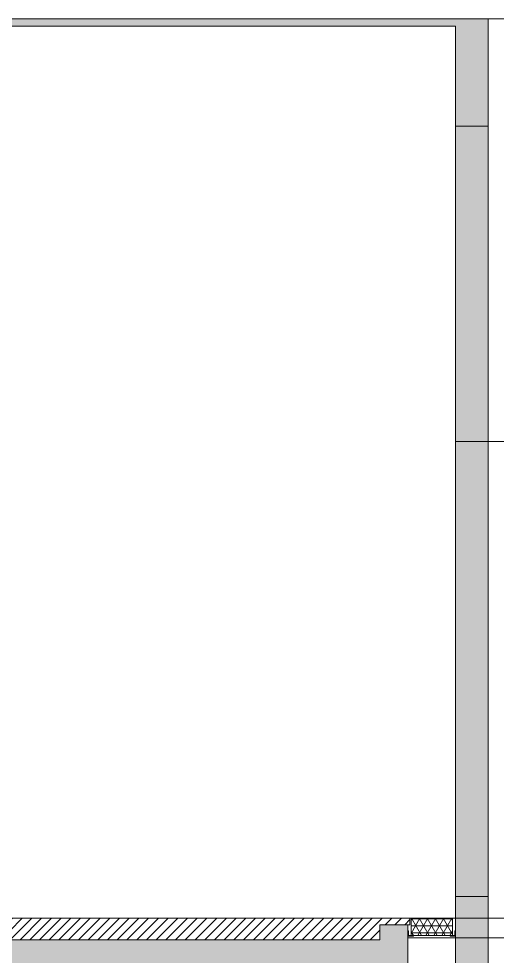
# Model space of a CAD drawing. Header units: metres. Extents: x -197 to 1099, y -24 to 14.
# Drawn here: x 948.556 to 950.765, y 3.225 to 7.55 of the extents above; entities that cross this region are included whole.
import ezdxf

# ---------------------------------------------------------------- set-up
doc = ezdxf.new("R2010")
doc.units = ezdxf.units.M
doc.header["$LTSCALE"] = 0.001
doc.linetypes.add('HIDDENX2', pattern=[19.05, 12.7, -6.35])
for name, color, linetype, lineweight, true_color in [('Jach-Anotaciones-CalidaddeLínea 0.09', 7, 'Continuous', 9, 0x000000), ('Jach-Anotaciones-Hatch-Lum100%', 7, 'Continuous', 13, 0x000000), ('Jach-Anotaciones-Hatch-Lum50%', 9, 'Continuous', 13, 0x808080), ('JACH-Arq-Lineas-Proyeccion Niveles cortes', 9, 'HIDDENX2', 13, 0x808080), ('JACH-Arq-Mobiliario01-', 7, 'Continuous', 13, 0x666666)]:
    doc.layers.add(name, color=color, linetype=linetype, lineweight=lineweight, true_color=true_color)

msp = doc.modelspace()

# ---------------------------------------------------------------- hatches: boundary and pattern name
at = {"layer": 'Jach-Anotaciones-Hatch-Lum100%', "ltscale": 100}
h = msp.add_hatch(color=256, dxfattribs=at)
h.dxf.hatch_style = 1
h.paths.add_polyline_path([(950.573, 7.05427), (950.7231, 7.05427), (950.7231, 3.5), (950.573, 3.5)])
h = msp.add_hatch(color=256, dxfattribs=at)
h.dxf.hatch_style = 1
h.paths.add_polyline_path([(950.57317, 3.5), (950.7231, 3.5), (950.7231, -0.1), (950.57317, -0.1)])
h = msp.add_hatch(color=256, dxfattribs=at)
h.dxf.hatch_style = 1
h.paths.add_polyline_path([(943.81466, 3.3), (950.22317, 3.3), (950.22317, 3.37), (950.35317, 3.37), (950.35317, 3.15), (943.81466, 3.15)])
at = {"layer": 'Jach-Anotaciones-Hatch-Lum50%', "ltscale": 100}
h = msp.add_hatch(dxfattribs=at)
h.set_pattern_fill('218', color=256, scale=0.13, pattern_type=2)
h.set_pattern_definition([(0, (0.11375, 0.04875), (0.26, 0.13), [0.0325, -0.2275]), (0, (0.11375, 0.065), (0.26, 0.13), [0.0325, -0.0975]), (0, (0.24375, 0.08125), (0.26, 0.13), [0.0325, -0.2275]), (0, (0.04875, 0), (0.26, 0.13), [0.01625, -0.13, 0.01625, -0.0975]), (45, (0.065, 0.0325), (0, 0.13), [0.02298097, -0.344714555]), (45, (0.04875, 0.08125), (0, 0.13), [0.016419, -0.351276526]), (45, (0.04875, 0.0975), (0, 0.13), [0.019695, -0.348000526]), (135, (0.21125, 0.0975), (1e-17, 0.13), [0.019695, -0.348000526]), (135, (0.21125, 0.08125), (1e-17, 0.13), [0.016419, -0.351276526]), (135, (0.195, 0.0325), (1e-17, 0.13), [0.02298097, -0.344714555]), (26.565051, (0.08125, 0.0325), (-7e-12, 0.13), [0.036336105, -0.254352732]), (26.565051, (0.08125, 0.04875), (-7e-12, 0.13), [0.036336105, -0.254352732]), (26.565051, (0.01625, 0.065), (-7e-12, 0.13), [0.036336105, -0.254352732]), (26.565051, (0.01625, 0.08125), (-7e-12, 0.13), [0.036336105, -0.254352732]), (63.434949, (0.04875, 0), (7e-12, 0.13), [0.036336105, -0.54504157]), (63.434949, (0.065, 0), (7e-12, 0.13), [0.036336105, -0.54504157]), (116.565051, (0.195, 0), (-7e-12, 0.13), [0.036336105, -0.54504157]), (116.565051, (0.21125, 0), (-7e-12, 0.13), [0.036336105, -0.54504157]), (153.434949, (0.17875, 0.0325), (7e-12, 0.13), [0.036336105, -0.254352732]), (153.434949, (0.17875, 0.04875), (7e-12, 0.13), [0.036336105, -0.254352732]), (153.434949, (0.24375, 0.065), (7e-12, 0.13), [0.036336105, -0.254352732]), (153.434949, (0.24375, 0.08125), (7e-12, 0.13), [0.036336105, -0.254352732]), (82.8749837, (0.04875, 0), (6e-14, 0.13), [0.13101166, -1.965175355]), (97.1250163, (0.21125, 0), (-6e-14, 0.13), [0.13101166, -1.965175355])])
h.paths.add_polyline_path([(937.31466, 7.4), (944.96466, 7.4), (944.96466, 7.55), (950.7231, 7.55), (950.7231, 7.05427), (950.573, 7.05427), (950.573, 7.51524), (948.51466, 7.51524), (948.51466, 7.05427), (937.31466, 7.05427)])
h = msp.add_hatch(dxfattribs=at)
h.set_pattern_fill('ANSI31', color=256, scale=0.01)
h.paths.add_polyline_path([(948.51466, 3.4), (950.36217, 3.4), (950.36217, 3.37), (950.22317, 3.37), (950.22317, 3.3), (948.51466, 3.3)])
h = msp.add_hatch(dxfattribs=at)
h.set_pattern_fill('NET3', color=256, scale=0.01)
h.set_pattern_definition([(0, (20.903505, 0), (0, 0.03175), []), (60, (20.903505, 0), (-0.0274963066, 0.015875), []), (120, (20.903505, 0), (-0.0274963066, -0.015875), [])])
h.paths.add_polyline_path([(950.36817, 3.32), (950.55817, 3.32), (950.55817, 3.4), (950.36817, 3.4)])
h = msp.add_hatch(color=256, dxfattribs=at)
h.dxf.hatch_style = 1
h.paths.add_polyline_path([(950.37817, 3.317), (950.35317, 3.317), (950.35317, 3.342), (950.35617, 3.342), (950.35617, 3.32), (950.37817, 3.32)])
h = msp.add_hatch(color=256, dxfattribs=at)
h.dxf.hatch_style = 1
h.paths.add_polyline_path([(950.54817, 3.317), (950.57317, 3.317), (950.57317, 3.342), (950.57017, 3.342), (950.57017, 3.32), (950.54817, 3.32)])

# ---------------------------------------------------------------- linework, layer by layer
at = {"layer": 'Jach-Anotaciones-CalidaddeLínea 0.09', "ltscale": 100}
for points in [[(937.31466, 7.4), (944.96466, 7.4), (944.96466, 7.55), (950.7231, 7.55), (950.7231, 7.05427), (950.573, 7.05427), (950.573, 7.51524), (948.51466, 7.51524), (948.51466, 7.05427), (937.31466, 7.05427)], [(950.573, 7.05427), (950.7231, 7.05427), (950.7231, 3.5), (950.573, 3.5)], [(950.57317, 3.5), (950.7231, 3.5), (950.7231, -0.1), (950.57317, -0.1)], [(948.51466, 3.4), (950.36217, 3.4), (950.36217, 3.37), (950.22317, 3.37), (950.22317, 3.3), (948.51466, 3.3)], [(950.35317, 3.37), (950.36217, 3.37), (950.36217, 3.4), (950.36817, 3.4), (950.36817, 3.32), (950.35617, 3.32), (950.35617, 3.342), (950.35317, 3.342)], [(950.57317, 3.4), (950.55817, 3.4), (950.55817, 3.32), (950.57017, 3.32), (950.57017, 3.342), (950.57317, 3.342)], [(943.81466, 3.3), (950.22317, 3.3), (950.22317, 3.37), (950.35317, 3.37), (950.35317, 3.15), (943.81466, 3.15)], [(950.37817, 3.317), (950.35317, 3.317), (950.35317, 3.342), (950.35617, 3.342), (950.35617, 3.32), (950.37817, 3.32)], [(950.54817, 3.317), (950.57317, 3.317), (950.57317, 3.342), (950.57017, 3.342), (950.57017, 3.32), (950.54817, 3.32)]]:
    msp.add_lwpolyline(points, close=True, dxfattribs=at)
at = {"layer": 'Jach-Anotaciones-Hatch-Lum50%', "lineweight": 0, "ltscale": 100}
msp.add_lwpolyline([(950.36817, 3.32), (950.55817, 3.32), (950.55817, 3.4), (950.36817, 3.4)], close=True, dxfattribs=at)
at = {"layer": 'JACH-Arq-Lineas-Proyeccion Niveles cortes', "ltscale": 100}
for points in [[(950.7231, 7.55), (953.57317, 7.55)], [(950.57317, 5.6), (953.57317, 5.6)], [(950.57317, 3.4), (953.57317, 3.4)]]:
    msp.add_lwpolyline(points, dxfattribs=at)
at = {"layer": 'JACH-Arq-Mobiliario01-', "ltscale": 100}
msp.add_lwpolyline([(950.35317, 3.30978), (952.06047, 3.30978)], dxfattribs=at)

doc.saveas('drawing.dxf')
